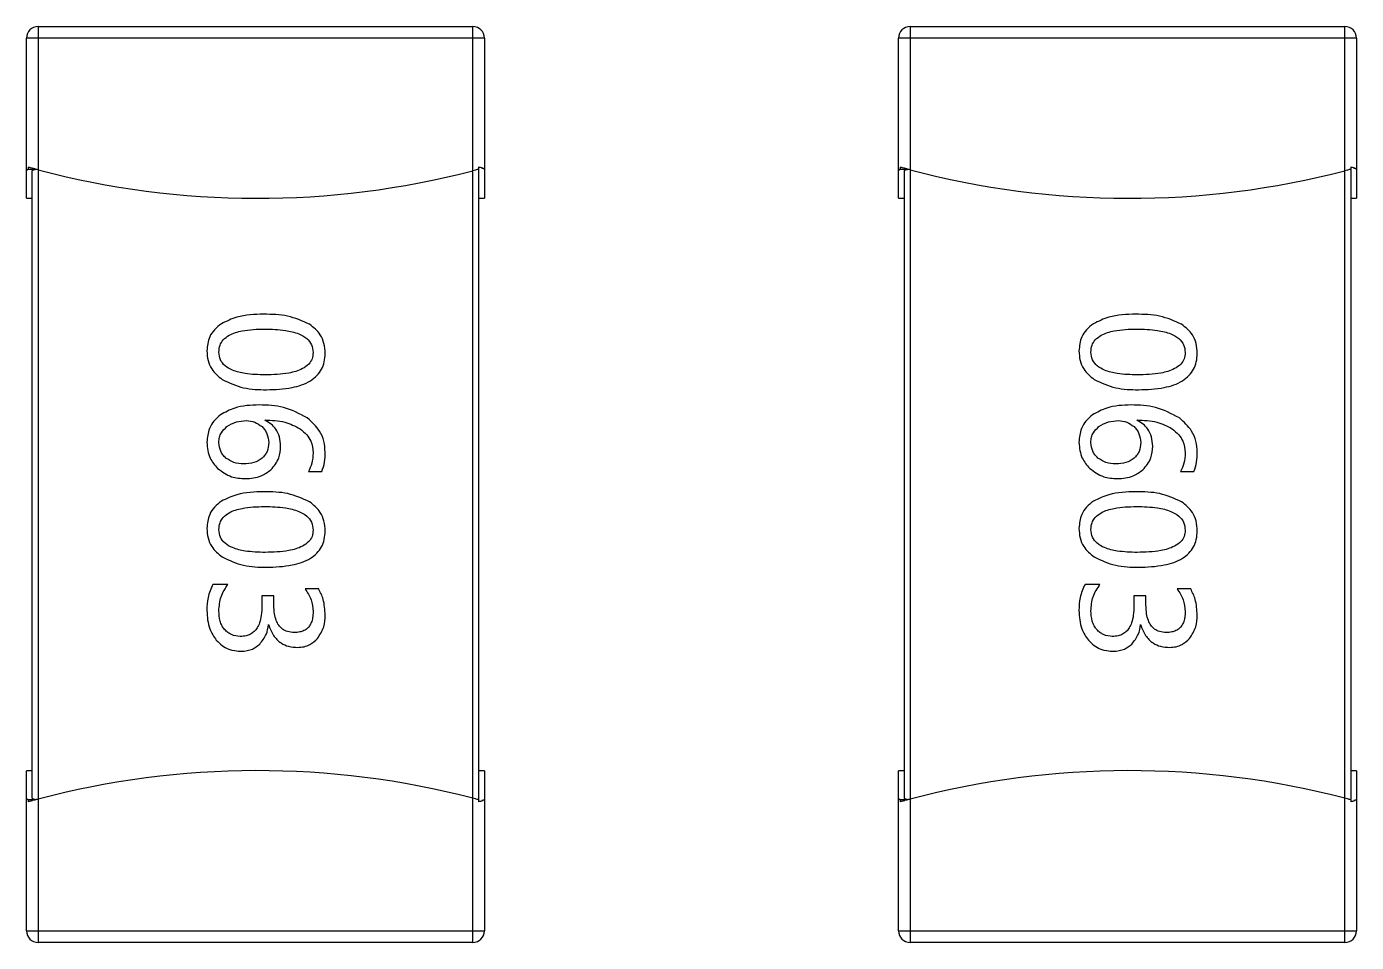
# Model space of a CAD drawing. Header units: millimetres. Extents: x 46.9 to 121.6, y 35.9 to 78.2.
# Drawn here: x 62.897 to 65.221, y 55.232 to 56.832 of the extents above; entities that cross this region are included whole.
import ezdxf

# ---------------------------------------------------------------- set-up
doc = ezdxf.new("R2010")
doc.units = ezdxf.units.MM

msp = doc.modelspace()

# ---------------------------------------------------------------- linework, layer by layer
at = {"color": 7, "linetype": 'Continuous', "lineweight": 25}
for p, q in [((62.9169, 56.8323), (63.6769, 56.8323)), ((62.9169, 56.8323), (62.9169, 55.2324)), ((63.6769, 56.5805), (63.6769, 56.8323)), ((64.4409, 56.8323), (65.2009, 56.8323)), ((64.4409, 56.8323), (64.4409, 55.2324)), ((65.2009, 56.5805), (65.2009, 56.8323)), ((63.6969, 56.8123), (62.8969, 56.8123)), ((62.8969, 56.5323), (62.8969, 56.8123)), ((63.6969, 56.8123), (63.6969, 56.5323)), ((65.2209, 56.8123), (64.4209, 56.8123)), ((64.4209, 56.5323), (64.4209, 56.8123)), ((65.2209, 56.8123), (65.2209, 56.5323)), ((62.8996, 56.5867), (62.8996, 56.5831)), ((62.8996, 56.5831), (62.9127, 56.5831)), ((62.9069, 56.5847), (62.9069, 56.5851)), ((62.9069, 55.4842), (62.9069, 56.5805)), ((63.6769, 55.2324), (63.6769, 56.5805)), ((63.6869, 56.5867), (63.6869, 56.5831)), ((63.6869, 56.582), (63.6869, 55.4827)), ((63.6926, 56.5847), (63.6942, 56.5847)), ((63.6942, 56.5847), (63.6942, 56.5851)), ((64.4236, 56.5867), (64.4236, 56.5831)), ((64.4236, 56.5831), (64.4367, 56.5831)), ((64.4309, 56.5847), (64.4309, 56.5851)), ((64.4309, 55.4842), (64.4309, 56.5805)), ((65.2009, 55.2324), (65.2009, 56.5805)), ((65.2109, 56.5867), (65.2109, 56.5831)), ((65.2109, 56.582), (65.2109, 55.4827)), ((65.2166, 56.5847), (65.2182, 56.5847)), ((65.2182, 56.5847), (65.2182, 56.5851)), ((62.8969, 56.5323), (62.9069, 56.5323)), ((63.6869, 56.5323), (63.6969, 56.5323)), ((64.4209, 56.5323), (64.4309, 56.5323)), ((65.2109, 56.5323), (65.2209, 56.5323)), ((63.3897, 56.0551), (63.4129, 56.0551)), ((64.9137, 56.0551), (64.9369, 56.0551)), ((63.2488, 55.8579), (63.2226, 55.8579)), ((63.4074, 55.8502), (63.3835, 55.8502)), ((64.7728, 55.8579), (64.7466, 55.8579)), ((64.9314, 55.8502), (64.9075, 55.8502)), ((63.3082, 55.8378), (63.3082, 55.8211)), ((63.3291, 55.8378), (63.3082, 55.8378)), ((63.3291, 55.8219), (63.3291, 55.8378)), ((64.8322, 55.8378), (64.8322, 55.8211)), ((64.8531, 55.8378), (64.8322, 55.8378)), ((64.8531, 55.8219), (64.8531, 55.8378)), ((62.9069, 55.5323), (62.8969, 55.5323)), ((62.8969, 55.2524), (62.8969, 55.5323)), ((63.6969, 55.5323), (63.6869, 55.5323)), ((63.6969, 55.5323), (63.6969, 55.2524)), ((64.4309, 55.5323), (64.4209, 55.5323)), ((64.4209, 55.2524), (64.4209, 55.5323)), ((65.2209, 55.5323), (65.2109, 55.5323)), ((65.2209, 55.5323), (65.2209, 55.2524)), ((62.8996, 55.4815), (62.8996, 55.478)), ((62.9127, 55.4815), (62.8996, 55.4815)), ((62.9069, 55.4796), (62.9069, 55.48)), ((63.6869, 55.4815), (63.6869, 55.478)), ((63.6942, 55.48), (63.6926, 55.48)), ((63.6942, 55.4796), (63.6942, 55.48)), ((64.4236, 55.4815), (64.4236, 55.478)), ((64.4367, 55.4815), (64.4236, 55.4815)), ((64.4309, 55.4796), (64.4309, 55.48)), ((65.2109, 55.4815), (65.2109, 55.478)), ((65.2182, 55.48), (65.2166, 55.48)), ((65.2182, 55.4796), (65.2182, 55.48)), ((62.8969, 55.2524), (63.6969, 55.2524)), ((64.4209, 55.2524), (65.2209, 55.2524)), ((63.6769, 55.2324), (62.9169, 55.2324)), ((65.2009, 55.2324), (64.4409, 55.2324))]:
    msp.add_line(p, q, dxfattribs=at)
for centre, radius, start, end in [((62.9169, 56.8123), 0.02, 90, 180), ((63.6769, 56.8123), 0.02, 0, 90), ((64.4409, 56.8123), 0.02, 90, 180), ((65.2009, 56.8123), 0.02, 0, 90), ((63.2998, 58.0323), 1.5, 255.2121, 284.5618), ((64.8238, 58.0323), 1.5, 255.2121, 284.5618), ((63.2998, 54.0324), 1.5, 75.4382, 104.7879), ((64.8238, 54.0324), 1.5, 75.4382, 104.7879), ((62.9169, 55.2524), 0.02, 180, 270), ((63.6769, 55.2524), 0.02, 270, 0), ((64.4409, 55.2524), 0.02, 180, 270), ((65.2009, 55.2524), 0.02, 270, 0)]:
    msp.add_arc(centre, radius, start, end, dxfattribs=at)
for points, knots in [([(62.8996, 56.5831), (62.8988, 56.5827), (62.8972, 56.5818), (62.897, 56.5809), (62.8969, 56.5805)], [0, 0, 0, 0, 0.558014, 1, 1, 1, 1]), ([(62.9059, 56.5849), (62.9045, 56.5853), (62.9021, 56.586), (62.9004, 56.5865), (62.8996, 56.5867)], [0, 0, 0, 0, 0.5631298, 1, 1, 1, 1]), ([(62.9069, 56.5851), (62.9067, 56.5851), (62.9064, 56.585), (62.9061, 56.585), (62.9059, 56.5849)], [0, 0, 0, 0, 0.559617, 1, 1, 1, 1]), ([(62.9069, 56.5847), (62.9067, 56.5847), (62.9064, 56.5848), (62.9061, 56.5849), (62.9059, 56.5849)], [0, 0, 0, 0, 0.56, 1, 1, 1, 1]), ([(62.9169, 56.582), (62.915, 56.5825), (62.9115, 56.5835), (62.9083, 56.5843), (62.9069, 56.5847)], [0, 0, 0, 0, 0.561011, 1, 1, 1, 1]), ([(62.9069, 56.5805), (62.907, 56.5808), (62.9073, 56.5814), (62.9089, 56.5821), (62.9109, 56.5827), (62.9125, 56.5829), (62.9133, 56.583)], [0, 0, 0, 0, 0.283508, 0.566177, 0.785164, 1, 1, 1, 1]), ([(63.6869, 56.5831), (63.6851, 56.5827), (63.6819, 56.5818), (63.6784, 56.5809), (63.6769, 56.5805)], [0, 0, 0, 0, 0.557902, 1, 1, 1, 1]), ([(63.6862, 56.583), (63.6864, 56.5828), (63.6868, 56.5825), (63.6869, 56.5821), (63.6869, 56.582)], [0, 0, 0, 0, 0.558902, 1, 1, 1, 1]), ([(63.6936, 56.5849), (63.6926, 56.5853), (63.6907, 56.586), (63.6881, 56.5865), (63.6869, 56.5867)], [0, 0, 0, 0, 0.56313, 1, 1, 1, 1]), ([(63.6926, 56.5847), (63.6928, 56.5847), (63.6931, 56.5848), (63.6935, 56.5849), (63.6936, 56.5849)], [0, 0, 0, 0, 0.56, 1, 1, 1, 1]), ([(63.6942, 56.5851), (63.6941, 56.5851), (63.6939, 56.585), (63.6937, 56.585), (63.6936, 56.5849)], [0, 0, 0, 0, 0.559617, 1, 1, 1, 1]), ([(63.6969, 56.582), (63.6968, 56.5825), (63.6965, 56.5835), (63.6949, 56.5843), (63.6942, 56.5847)], [0, 0, 0, 0, 0.561011, 1, 1, 1, 1]), ([(64.4236, 56.5831), (64.4228, 56.5827), (64.4212, 56.5818), (64.421, 56.5809), (64.4209, 56.5805)], [0, 0, 0, 0, 0.558014, 1, 1, 1, 1]), ([(64.4299, 56.5849), (64.4285, 56.5853), (64.4261, 56.586), (64.4244, 56.5865), (64.4236, 56.5867)], [0, 0, 0, 0, 0.5631298, 1, 1, 1, 1]), ([(64.4309, 56.5851), (64.4307, 56.5851), (64.4304, 56.585), (64.4301, 56.585), (64.4299, 56.5849)], [0, 0, 0, 0, 0.559617, 1, 1, 1, 1]), ([(64.4309, 56.5847), (64.4307, 56.5847), (64.4304, 56.5848), (64.4301, 56.5849), (64.4299, 56.5849)], [0, 0, 0, 0, 0.56, 1, 1, 1, 1]), ([(64.4409, 56.582), (64.439, 56.5825), (64.4355, 56.5835), (64.4323, 56.5843), (64.4309, 56.5847)], [0, 0, 0, 0, 0.561011, 1, 1, 1, 1]), ([(64.4309, 56.5805), (64.431, 56.5808), (64.4313, 56.5814), (64.4329, 56.5821), (64.4349, 56.5827), (64.4365, 56.5829), (64.4373, 56.583)], [0, 0, 0, 0, 0.283508, 0.566177, 0.785164, 1, 1, 1, 1]), ([(65.2109, 56.5831), (65.2091, 56.5827), (65.2059, 56.5818), (65.2024, 56.5809), (65.2009, 56.5805)], [0, 0, 0, 0, 0.557902, 1, 1, 1, 1]), ([(65.2102, 56.583), (65.2104, 56.5828), (65.2108, 56.5825), (65.2109, 56.5821), (65.2109, 56.582)], [0, 0, 0, 0, 0.558902, 1, 1, 1, 1]), ([(65.2176, 56.5849), (65.2166, 56.5853), (65.2147, 56.586), (65.2121, 56.5865), (65.2109, 56.5867)], [0, 0, 0, 0, 0.56313, 1, 1, 1, 1]), ([(65.2166, 56.5847), (65.2168, 56.5847), (65.2171, 56.5848), (65.2175, 56.5849), (65.2176, 56.5849)], [0, 0, 0, 0, 0.56, 1, 1, 1, 1]), ([(65.2182, 56.5851), (65.2181, 56.5851), (65.2179, 56.585), (65.2177, 56.585), (65.2176, 56.5849)], [0, 0, 0, 0, 0.559617, 1, 1, 1, 1]), ([(65.2209, 56.582), (65.2208, 56.5825), (65.2205, 56.5835), (65.2189, 56.5843), (65.2182, 56.5847)], [0, 0, 0, 0, 0.561011, 1, 1, 1, 1]), ([(63.2374, 56.3132), (63.2331, 56.31), (63.2248, 56.3037), (63.2142, 56.2877), (63.2129, 56.2743), (63.212, 56.2659)], [0, 0, 0, 0, 0.2882301, 0.5578196, 1, 1, 1, 1]), ([(63.3114, 56.3298), (63.2954, 56.3295), (63.2694, 56.3289), (63.2462, 56.3175), (63.2374, 56.3132)], [0, 0, 0, 0, 0.619316, 1, 1, 1, 1]), ([(63.3915, 56.3123), (63.3789, 56.3179), (63.3534, 56.3292), (63.3255, 56.3296), (63.3114, 56.3298)], [0, 0, 0, 0, 0.495858, 1, 1, 1, 1]), ([(63.4187, 56.2614), (63.4184, 56.2673), (63.4176, 56.2786), (63.4097, 56.2976), (63.3984, 56.3067), (63.3915, 56.3123)], [0, 0, 0, 0, 0.292157, 0.563194, 1, 1, 1, 1]), ([(64.7614, 56.3132), (64.7571, 56.31), (64.7488, 56.3037), (64.7382, 56.2877), (64.7369, 56.2743), (64.736, 56.2659)], [0, 0, 0, 0, 0.2882301, 0.5578196, 1, 1, 1, 1]), ([(64.8354, 56.3298), (64.8194, 56.3295), (64.7934, 56.3289), (64.7702, 56.3175), (64.7614, 56.3132)], [0, 0, 0, 0, 0.619316, 1, 1, 1, 1]), ([(64.9155, 56.3123), (64.9029, 56.3179), (64.8774, 56.3292), (64.8495, 56.3296), (64.8354, 56.3298)], [0, 0, 0, 0, 0.495858, 1, 1, 1, 1]), ([(64.9427, 56.2614), (64.9424, 56.2673), (64.9416, 56.2786), (64.9337, 56.2976), (64.9224, 56.3067), (64.9155, 56.3123)], [0, 0, 0, 0, 0.292157, 0.563194, 1, 1, 1, 1]), ([(63.2329, 56.2636), (63.2333, 56.2677), (63.2339, 56.2754), (63.2406, 56.286), (63.2537, 56.2956), (63.2785, 56.303), (63.2995, 56.3036), (63.3126, 56.304)], [0, 0, 0, 0, 0.121688, 0.232035, 0.366597, 0.604955, 1, 1, 1, 1]), ([(63.3126, 56.304), (63.3249, 56.3037), (63.3453, 56.3032), (63.3705, 56.2972), (63.3864, 56.2886), (63.3962, 56.2769), (63.3972, 56.2676), (63.3977, 56.2628)], [0, 0, 0, 0, 0.35336, 0.582711, 0.735216, 0.86626, 1, 1, 1, 1]), ([(64.7569, 56.2636), (64.7573, 56.2677), (64.7579, 56.2754), (64.7646, 56.286), (64.7777, 56.2956), (64.8025, 56.303), (64.8235, 56.3036), (64.8366, 56.304)], [0, 0, 0, 0, 0.121688, 0.232035, 0.366597, 0.604955, 1, 1, 1, 1]), ([(64.8366, 56.304), (64.8489, 56.3037), (64.8693, 56.3032), (64.8945, 56.2972), (64.9104, 56.2886), (64.9202, 56.2769), (64.9212, 56.2676), (64.9217, 56.2628)], [0, 0, 0, 0, 0.35336, 0.582711, 0.735216, 0.86626, 1, 1, 1, 1]), ([(63.212, 56.2659), (63.2124, 56.2602), (63.2131, 56.2492), (63.221, 56.2305), (63.2319, 56.2215), (63.2387, 56.2158)], [0, 0, 0, 0, 0.2883908, 0.5588198, 1, 1, 1, 1]), ([(63.3139, 56.2238), (63.3022, 56.2241), (63.2828, 56.2247), (63.2589, 56.2304), (63.2437, 56.2387), (63.2344, 56.25), (63.2334, 56.259), (63.2329, 56.2636)], [0, 0, 0, 0, 0.351816, 0.579785, 0.732323, 0.864404, 1, 1, 1, 1]), ([(64.736, 56.2659), (64.7364, 56.2602), (64.7371, 56.2492), (64.745, 56.2305), (64.7559, 56.2215), (64.7627, 56.2158)], [0, 0, 0, 0, 0.2883908, 0.5588198, 1, 1, 1, 1]), ([(64.8379, 56.2238), (64.8262, 56.2241), (64.8068, 56.2247), (64.7829, 56.2304), (64.7677, 56.2387), (64.7584, 56.25), (64.7574, 56.259), (64.7569, 56.2636)], [0, 0, 0, 0, 0.351816, 0.579785, 0.732323, 0.864404, 1, 1, 1, 1]), ([(63.3977, 56.2628), (63.3973, 56.2591), (63.3967, 56.2517), (63.3898, 56.2415), (63.3761, 56.2321), (63.3499, 56.2248), (63.3278, 56.2242), (63.3139, 56.2238)], [0, 0, 0, 0, 0.1099366, 0.2142178, 0.3482632, 0.5925867, 1, 1, 1, 1]), ([(63.3162, 56.1979), (63.3312, 56.1984), (63.3577, 56.1993), (63.388, 56.2092), (63.4046, 56.222), (63.4129, 56.2334), (63.4179, 56.2468), (63.4185, 56.2564), (63.4187, 56.2614)], [0, 0, 0, 0, 0.331386, 0.583053, 0.688634, 0.788355, 0.889745, 1, 1, 1, 1]), ([(64.9217, 56.2628), (64.9213, 56.2591), (64.9207, 56.2517), (64.9138, 56.2415), (64.9001, 56.2321), (64.8739, 56.2248), (64.8518, 56.2242), (64.8379, 56.2238)], [0, 0, 0, 0, 0.1099366, 0.2142178, 0.3482632, 0.5925867, 1, 1, 1, 1]), ([(64.8402, 56.1979), (64.8552, 56.1984), (64.8817, 56.1993), (64.9121, 56.2092), (64.9286, 56.222), (64.9369, 56.2334), (64.9419, 56.2468), (64.9425, 56.2564), (64.9427, 56.2614)], [0, 0, 0, 0, 0.331386, 0.583053, 0.688634, 0.788355, 0.889745, 1, 1, 1, 1]), ([(63.2387, 56.2158), (63.251, 56.2101), (63.2756, 56.1986), (63.3027, 56.1981), (63.3162, 56.1979)], [0, 0, 0, 0, 0.4999783, 1, 1, 1, 1]), ([(64.7627, 56.2158), (64.775, 56.2101), (64.7996, 56.1986), (64.8267, 56.1981), (64.8402, 56.1979)], [0, 0, 0, 0, 0.4999783, 1, 1, 1, 1]), ([(63.3034, 56.1713), (63.2888, 56.1708), (63.2647, 56.1701), (63.2439, 56.1585), (63.2358, 56.154)], [0, 0, 0, 0, 0.61021, 1, 1, 1, 1]), ([(63.3875, 56.1486), (63.3739, 56.1559), (63.3476, 56.17), (63.3178, 56.1709), (63.3034, 56.1713)], [0, 0, 0, 0, 0.517188, 1, 1, 1, 1]), ([(64.8274, 56.1713), (64.8128, 56.1708), (64.7887, 56.1701), (64.7679, 56.1585), (64.7598, 56.154)], [0, 0, 0, 0, 0.61021, 1, 1, 1, 1]), ([(64.9115, 56.1486), (64.8979, 56.1559), (64.8716, 56.17), (64.8418, 56.1709), (64.8274, 56.1713)], [0, 0, 0, 0, 0.517188, 1, 1, 1, 1]), ([(63.2358, 56.154), (63.2317, 56.1506), (63.2239, 56.144), (63.214, 56.1278), (63.2128, 56.1144), (63.212, 56.1061)], [0, 0, 0, 0, 0.28371, 0.553416, 1, 1, 1, 1]), ([(63.4187, 56.0885), (63.4183, 56.0951), (63.4174, 56.1081), (63.4081, 56.1302), (63.3954, 56.1415), (63.3875, 56.1486)], [0, 0, 0, 0, 0.283019, 0.553043, 1, 1, 1, 1]), ([(64.7598, 56.154), (64.7557, 56.1506), (64.7479, 56.144), (64.738, 56.1278), (64.7368, 56.1144), (64.736, 56.1061)], [0, 0, 0, 0, 0.28371, 0.553416, 1, 1, 1, 1]), ([(64.9427, 56.0885), (64.9423, 56.0951), (64.9414, 56.1081), (64.9321, 56.1302), (64.9194, 56.1415), (64.9115, 56.1486)], [0, 0, 0, 0, 0.283019, 0.553043, 1, 1, 1, 1]), ([(63.2329, 56.1054), (63.2331, 56.1086), (63.2335, 56.1147), (63.2377, 56.125), (63.2434, 56.1302), (63.247, 56.1335)], [0, 0, 0, 0, 0.295822, 0.557156, 1, 1, 1, 1]), ([(63.247, 56.1335), (63.2524, 56.1367), (63.2629, 56.1429), (63.275, 56.1436), (63.2808, 56.1439)], [0, 0, 0, 0, 0.5207683, 1, 1, 1, 1]), ([(63.2808, 56.1439), (63.2859, 56.1434), (63.296, 56.1423), (63.3043, 56.1363), (63.3084, 56.1334)], [0, 0, 0, 0, 0.5019662, 1, 1, 1, 1]), ([(63.3084, 56.1334), (63.3101, 56.1315), (63.3135, 56.1278), (63.3184, 56.1187), (63.3193, 56.111), (63.32, 56.1057)], [0, 0, 0, 0, 0.245972, 0.488321, 1, 1, 1, 1]), ([(63.3134, 56.1448), (63.3252, 56.1446), (63.347, 56.1443), (63.3663, 56.1341), (63.3751, 56.1295)], [0, 0, 0, 0, 0.542588, 1, 1, 1, 1]), ([(63.3409, 56.0995), (63.3405, 56.1049), (63.3398, 56.1154), (63.3334, 56.1286), (63.3243, 56.1385), (63.3171, 56.1426), (63.3134, 56.1448)], [0, 0, 0, 0, 0.290752, 0.557527, 0.769999, 1, 1, 1, 1]), ([(63.3751, 56.1295), (63.3791, 56.1263), (63.3865, 56.1204), (63.3957, 56.1062), (63.3969, 56.0948), (63.3977, 56.0877)], [0, 0, 0, 0, 0.311103, 0.573673, 1, 1, 1, 1]), ([(64.7569, 56.1054), (64.7571, 56.1086), (64.7575, 56.1147), (64.7617, 56.125), (64.7674, 56.1302), (64.771, 56.1335)], [0, 0, 0, 0, 0.295822, 0.557156, 1, 1, 1, 1]), ([(64.771, 56.1335), (64.7764, 56.1367), (64.7869, 56.1429), (64.799, 56.1436), (64.8048, 56.1439)], [0, 0, 0, 0, 0.5207683, 1, 1, 1, 1]), ([(64.8048, 56.1439), (64.8099, 56.1434), (64.82, 56.1423), (64.8283, 56.1363), (64.8324, 56.1334)], [0, 0, 0, 0, 0.5019662, 1, 1, 1, 1]), ([(64.8324, 56.1334), (64.8341, 56.1315), (64.8375, 56.1278), (64.8424, 56.1187), (64.8433, 56.111), (64.844, 56.1057)], [0, 0, 0, 0, 0.245972, 0.488321, 1, 1, 1, 1]), ([(64.8374, 56.1448), (64.8492, 56.1446), (64.8711, 56.1443), (64.8903, 56.1341), (64.8991, 56.1295)], [0, 0, 0, 0, 0.542588, 1, 1, 1, 1]), ([(64.8649, 56.0995), (64.8645, 56.1049), (64.8638, 56.1154), (64.8574, 56.1286), (64.8483, 56.1385), (64.8411, 56.1426), (64.8374, 56.1448)], [0, 0, 0, 0, 0.290752, 0.557527, 0.769999, 1, 1, 1, 1]), ([(64.8991, 56.1295), (64.9031, 56.1263), (64.9105, 56.1204), (64.9197, 56.1062), (64.9209, 56.0948), (64.9217, 56.0877)], [0, 0, 0, 0, 0.311103, 0.573673, 1, 1, 1, 1]), ([(63.212, 56.1061), (63.2129, 56.0963), (63.2145, 56.079), (63.2259, 56.0661), (63.2308, 56.0605)], [0, 0, 0, 0, 0.566262, 1, 1, 1, 1]), ([(63.2451, 56.0786), (63.2433, 56.0804), (63.2398, 56.084), (63.2346, 56.0928), (63.2336, 56.1003), (63.2329, 56.1054)], [0, 0, 0, 0, 0.252847, 0.49709, 1, 1, 1, 1]), ([(63.32, 56.1057), (63.3195, 56.1004), (63.3188, 56.0926), (63.3137, 56.0835), (63.3102, 56.0799), (63.3084, 56.0781)], [0, 0, 0, 0, 0.513507, 0.754491, 1, 1, 1, 1]), ([(64.736, 56.1061), (64.7369, 56.0963), (64.7386, 56.079), (64.7499, 56.0661), (64.7548, 56.0605)], [0, 0, 0, 0, 0.566262, 1, 1, 1, 1]), ([(64.7691, 56.0786), (64.7673, 56.0804), (64.7638, 56.084), (64.7586, 56.0928), (64.7576, 56.1003), (64.7569, 56.1054)], [0, 0, 0, 0, 0.252847, 0.49709, 1, 1, 1, 1]), ([(64.844, 56.1057), (64.8435, 56.1004), (64.8428, 56.0926), (64.8377, 56.0835), (64.8342, 56.0799), (64.8324, 56.0781)], [0, 0, 0, 0, 0.513507, 0.754491, 1, 1, 1, 1]), ([(63.2763, 56.0682), (63.2705, 56.0686), (63.2591, 56.0693), (63.2497, 56.0756), (63.2451, 56.0786)], [0, 0, 0, 0, 0.515713, 1, 1, 1, 1]), ([(63.3084, 56.0781), (63.3038, 56.0752), (63.294, 56.0691), (63.2824, 56.0686), (63.2763, 56.0682)], [0, 0, 0, 0, 0.470719, 1, 1, 1, 1]), ([(63.3239, 56.0581), (63.3294, 56.0646), (63.3394, 56.0767), (63.3404, 56.0923), (63.3409, 56.0995)], [0, 0, 0, 0, 0.539829, 1, 1, 1, 1]), ([(63.3977, 56.0877), (63.3973, 56.0816), (63.3965, 56.0702), (63.3918, 56.0598), (63.3897, 56.0551)], [0, 0, 0, 0, 0.544112, 1, 1, 1, 1]), ([(63.4129, 56.0551), (63.4148, 56.0605), (63.4185, 56.0714), (63.4186, 56.0828), (63.4187, 56.0885)], [0, 0, 0, 0, 0.502037, 1, 1, 1, 1]), ([(64.8003, 56.0682), (64.7945, 56.0686), (64.7831, 56.0693), (64.7737, 56.0756), (64.7691, 56.0786)], [0, 0, 0, 0, 0.515713, 1, 1, 1, 1]), ([(64.8324, 56.0781), (64.8278, 56.0752), (64.818, 56.0691), (64.8064, 56.0686), (64.8003, 56.0682)], [0, 0, 0, 0, 0.470719, 1, 1, 1, 1]), ([(64.8479, 56.0581), (64.8534, 56.0646), (64.8634, 56.0767), (64.8644, 56.0923), (64.8649, 56.0995)], [0, 0, 0, 0, 0.539829, 1, 1, 1, 1]), ([(64.9217, 56.0877), (64.9213, 56.0816), (64.9205, 56.0702), (64.9158, 56.0598), (64.9137, 56.0551)], [0, 0, 0, 0, 0.544112, 1, 1, 1, 1]), ([(64.9369, 56.0551), (64.9388, 56.0605), (64.9425, 56.0714), (64.9427, 56.0828), (64.9427, 56.0885)], [0, 0, 0, 0, 0.502037, 1, 1, 1, 1]), ([(63.2308, 56.0605), (63.2386, 56.0547), (63.2531, 56.0441), (63.2709, 56.043), (63.279, 56.0426)], [0, 0, 0, 0, 0.540462, 1, 1, 1, 1]), ([(63.279, 56.0426), (63.2887, 56.0432), (63.3052, 56.0443), (63.3184, 56.054), (63.3239, 56.0581)], [0, 0, 0, 0, 0.583943, 1, 1, 1, 1]), ([(64.7548, 56.0605), (64.7626, 56.0547), (64.7771, 56.0441), (64.7949, 56.043), (64.803, 56.0426)], [0, 0, 0, 0, 0.540462, 1, 1, 1, 1]), ([(64.803, 56.0426), (64.8127, 56.0432), (64.8292, 56.0443), (64.8424, 56.054), (64.8479, 56.0581)], [0, 0, 0, 0, 0.583943, 1, 1, 1, 1]), ([(63.3114, 56.0197), (63.2954, 56.0193), (63.2694, 56.0188), (63.2462, 56.0074), (63.2374, 56.0031)], [0, 0, 0, 0, 0.619316, 1, 1, 1, 1]), ([(63.3915, 56.0022), (63.3789, 56.0078), (63.3534, 56.0191), (63.3255, 56.0195), (63.3114, 56.0197)], [0, 0, 0, 0, 0.495858, 1, 1, 1, 1]), ([(64.8354, 56.0197), (64.8194, 56.0193), (64.7934, 56.0188), (64.7702, 56.0074), (64.7614, 56.0031)], [0, 0, 0, 0, 0.619316, 1, 1, 1, 1]), ([(64.9155, 56.0022), (64.9029, 56.0078), (64.8774, 56.0191), (64.8495, 56.0195), (64.8354, 56.0197)], [0, 0, 0, 0, 0.495858, 1, 1, 1, 1]), ([(63.2374, 56.0031), (63.2331, 55.9998), (63.2248, 55.9936), (63.2142, 55.9775), (63.2129, 55.9641), (63.212, 55.9558)], [0, 0, 0, 0, 0.28823, 0.55782, 1, 1, 1, 1]), ([(63.2329, 55.9535), (63.2333, 55.9575), (63.2339, 55.9653), (63.2406, 55.9759), (63.2537, 55.9855), (63.2785, 55.9929), (63.2995, 55.9935), (63.3126, 55.9939)], [0, 0, 0, 0, 0.121688, 0.232035, 0.366597, 0.604955, 1, 1, 1, 1]), ([(63.3126, 55.9939), (63.3249, 55.9936), (63.3453, 55.993), (63.3705, 55.9871), (63.3864, 55.9785), (63.3962, 55.9668), (63.3972, 55.9574), (63.3977, 55.9527)], [0, 0, 0, 0, 0.35336, 0.582711, 0.735216, 0.86626, 1, 1, 1, 1]), ([(63.4187, 55.9513), (63.4184, 55.9571), (63.4176, 55.9684), (63.4097, 55.9875), (63.3984, 55.9966), (63.3915, 56.0022)], [0, 0, 0, 0, 0.292157, 0.563194, 1, 1, 1, 1]), ([(64.7614, 56.0031), (64.7571, 55.9998), (64.7488, 55.9936), (64.7382, 55.9775), (64.7369, 55.9641), (64.736, 55.9558)], [0, 0, 0, 0, 0.28823, 0.55782, 1, 1, 1, 1]), ([(64.7569, 55.9535), (64.7573, 55.9575), (64.7579, 55.9653), (64.7646, 55.9759), (64.7777, 55.9855), (64.8025, 55.9929), (64.8235, 55.9935), (64.8366, 55.9939)], [0, 0, 0, 0, 0.121688, 0.232035, 0.366597, 0.604955, 1, 1, 1, 1]), ([(64.8366, 55.9939), (64.8489, 55.9936), (64.8693, 55.993), (64.8945, 55.9871), (64.9104, 55.9785), (64.9202, 55.9668), (64.9212, 55.9574), (64.9217, 55.9527)], [0, 0, 0, 0, 0.35336, 0.582711, 0.735216, 0.86626, 1, 1, 1, 1]), ([(64.9427, 55.9513), (64.9424, 55.9571), (64.9416, 55.9684), (64.9337, 55.9875), (64.9224, 55.9966), (64.9155, 56.0022)], [0, 0, 0, 0, 0.292157, 0.563194, 1, 1, 1, 1]), ([(63.212, 55.9558), (63.2124, 55.9501), (63.2131, 55.9391), (63.221, 55.9204), (63.2319, 55.9113), (63.2387, 55.9057)], [0, 0, 0, 0, 0.288391, 0.55882, 1, 1, 1, 1]), ([(63.3139, 55.9137), (63.3022, 55.914), (63.2828, 55.9145), (63.2589, 55.9203), (63.2437, 55.9285), (63.2344, 55.9398), (63.2334, 55.9489), (63.2329, 55.9535)], [0, 0, 0, 0, 0.351816, 0.579785, 0.732323, 0.864404, 1, 1, 1, 1]), ([(63.3977, 55.9527), (63.3973, 55.9489), (63.3967, 55.9416), (63.3898, 55.9314), (63.3761, 55.9219), (63.3499, 55.9147), (63.3278, 55.9141), (63.3139, 55.9137)], [0, 0, 0, 0, 0.109937, 0.214218, 0.348263, 0.592587, 1, 1, 1, 1]), ([(63.3162, 55.8877), (63.3312, 55.8883), (63.3577, 55.8892), (63.388, 55.8991), (63.4046, 55.9119), (63.4129, 55.9232), (63.4179, 55.9366), (63.4185, 55.9463), (63.4187, 55.9513)], [0, 0, 0, 0, 0.331386, 0.583053, 0.688634, 0.788355, 0.889745, 1, 1, 1, 1]), ([(64.736, 55.9558), (64.7364, 55.9501), (64.7371, 55.9391), (64.745, 55.9204), (64.7559, 55.9113), (64.7627, 55.9057)], [0, 0, 0, 0, 0.288391, 0.55882, 1, 1, 1, 1]), ([(64.8379, 55.9137), (64.8262, 55.914), (64.8068, 55.9145), (64.7829, 55.9203), (64.7677, 55.9285), (64.7584, 55.9398), (64.7574, 55.9489), (64.7569, 55.9535)], [0, 0, 0, 0, 0.351816, 0.579785, 0.732323, 0.864404, 1, 1, 1, 1]), ([(64.9217, 55.9527), (64.9213, 55.9489), (64.9207, 55.9416), (64.9138, 55.9314), (64.9001, 55.9219), (64.8739, 55.9147), (64.8518, 55.9141), (64.8379, 55.9137)], [0, 0, 0, 0, 0.109937, 0.214218, 0.348263, 0.592587, 1, 1, 1, 1]), ([(64.8402, 55.8877), (64.8552, 55.8883), (64.8817, 55.8892), (64.9121, 55.8991), (64.9286, 55.9119), (64.9369, 55.9232), (64.9419, 55.9366), (64.9425, 55.9463), (64.9427, 55.9513)], [0, 0, 0, 0, 0.331386, 0.583053, 0.688634, 0.788355, 0.889745, 1, 1, 1, 1]), ([(63.2387, 55.9057), (63.251, 55.9), (63.2756, 55.8885), (63.3027, 55.888), (63.3162, 55.8877)], [0, 0, 0, 0, 0.499978, 1, 1, 1, 1]), ([(64.7627, 55.9057), (64.775, 55.9), (64.7996, 55.8885), (64.8267, 55.888), (64.8402, 55.8877)], [0, 0, 0, 0, 0.499978, 1, 1, 1, 1]), ([(63.2226, 55.8579), (63.2192, 55.8504), (63.2126, 55.8358), (63.2122, 55.8198), (63.212, 55.8121)], [0, 0, 0, 0, 0.515881, 1, 1, 1, 1]), ([(63.2329, 55.8116), (63.2336, 55.82), (63.2349, 55.8368), (63.2442, 55.8509), (63.2488, 55.8579)], [0, 0, 0, 0, 0.499309, 1, 1, 1, 1]), ([(63.3835, 55.8502), (63.3876, 55.844), (63.3957, 55.8319), (63.397, 55.8175), (63.3977, 55.8105)], [0, 0, 0, 0, 0.515251, 1, 1, 1, 1]), ([(63.4187, 55.8043), (63.4182, 55.8136), (63.4173, 55.8297), (63.4103, 55.8441), (63.4074, 55.8502)], [0, 0, 0, 0, 0.578828, 1, 1, 1, 1]), ([(64.7466, 55.8579), (64.7432, 55.8504), (64.7366, 55.8358), (64.7362, 55.8198), (64.736, 55.8121)], [0, 0, 0, 0, 0.515881, 1, 1, 1, 1]), ([(64.7569, 55.8116), (64.7576, 55.82), (64.7589, 55.8368), (64.7682, 55.8509), (64.7728, 55.8579)], [0, 0, 0, 0, 0.499309, 1, 1, 1, 1]), ([(64.9075, 55.8502), (64.9116, 55.844), (64.9197, 55.8319), (64.921, 55.8175), (64.9217, 55.8105)], [0, 0, 0, 0, 0.515251, 1, 1, 1, 1]), ([(64.9427, 55.8043), (64.9422, 55.8136), (64.9413, 55.8297), (64.9343, 55.8441), (64.9314, 55.8502)], [0, 0, 0, 0, 0.578828, 1, 1, 1, 1]), ([(63.212, 55.8121), (63.2126, 55.801), (63.2137, 55.7822), (63.2242, 55.7667), (63.2285, 55.7604)], [0, 0, 0, 0, 0.5892702, 1, 1, 1, 1]), ([(63.243, 55.7789), (63.2414, 55.781), (63.2381, 55.7856), (63.2338, 55.7966), (63.2333, 55.8056), (63.2329, 55.8116)], [0, 0, 0, 0, 0.228631, 0.484644, 1, 1, 1, 1]), ([(63.3082, 55.8211), (63.308, 55.8153), (63.3077, 55.8051), (63.3047, 55.7918), (63.3003, 55.7822), (63.2949, 55.7753), (63.2882, 55.7705), (63.2799, 55.7673), (63.2737, 55.767), (63.2702, 55.7668)], [0, 0, 0, 0, 0.231348, 0.40628, 0.539648, 0.6487, 0.752933, 0.864661, 1, 1, 1, 1]), ([(63.3648, 55.7737), (63.3607, 55.774), (63.3534, 55.7745), (63.3438, 55.7792), (63.3372, 55.7862), (63.3326, 55.7954), (63.3296, 55.8074), (63.3293, 55.8166), (63.3291, 55.8219)], [0, 0, 0, 0, 0.177791, 0.319078, 0.460254, 0.594127, 0.768288, 1, 1, 1, 1]), ([(63.3977, 55.8105), (63.3975, 55.8068), (63.3973, 55.8003), (63.395, 55.7916), (63.3916, 55.7852), (63.3872, 55.7803), (63.3814, 55.7766), (63.3738, 55.7742), (63.368, 55.7739), (63.3648, 55.7737)], [0, 0, 0, 0, 0.1962011, 0.3483967, 0.4704718, 0.5790641, 0.6944045, 0.8291494, 1, 1, 1, 1]), ([(63.4053, 55.7633), (63.4096, 55.7699), (63.4177, 55.7824), (63.4184, 55.7973), (63.4187, 55.8043)], [0, 0, 0, 0, 0.528186, 1, 1, 1, 1]), ([(64.736, 55.8121), (64.7366, 55.801), (64.7377, 55.7822), (64.7482, 55.7667), (64.7525, 55.7604)], [0, 0, 0, 0, 0.5892702, 1, 1, 1, 1]), ([(64.767, 55.7789), (64.7654, 55.781), (64.7621, 55.7856), (64.7578, 55.7966), (64.7573, 55.8056), (64.7569, 55.8116)], [0, 0, 0, 0, 0.228631, 0.484644, 1, 1, 1, 1]), ([(64.8322, 55.8211), (64.832, 55.8153), (64.8317, 55.8051), (64.8287, 55.7918), (64.8244, 55.7822), (64.8189, 55.7753), (64.8122, 55.7705), (64.8039, 55.7673), (64.7977, 55.767), (64.7943, 55.7668)], [0, 0, 0, 0, 0.231348, 0.40628, 0.539648, 0.6487, 0.752933, 0.864661, 1, 1, 1, 1]), ([(64.8888, 55.7737), (64.8847, 55.774), (64.8774, 55.7745), (64.8678, 55.7792), (64.8612, 55.7862), (64.8566, 55.7954), (64.8536, 55.8074), (64.8533, 55.8166), (64.8531, 55.8219)], [0, 0, 0, 0, 0.177791, 0.319078, 0.460254, 0.594127, 0.768288, 1, 1, 1, 1]), ([(64.9217, 55.8105), (64.9215, 55.8068), (64.9213, 55.8003), (64.919, 55.7916), (64.9156, 55.7852), (64.9112, 55.7803), (64.9054, 55.7766), (64.8978, 55.7742), (64.892, 55.7739), (64.8888, 55.7737)], [0, 0, 0, 0, 0.1962011, 0.3483967, 0.4704718, 0.5790641, 0.6944045, 0.8291494, 1, 1, 1, 1]), ([(64.9293, 55.7633), (64.9336, 55.7699), (64.9417, 55.7824), (64.9424, 55.7973), (64.9427, 55.8043)], [0, 0, 0, 0, 0.528186, 1, 1, 1, 1]), ([(63.2702, 55.7668), (63.265, 55.7674), (63.2573, 55.7684), (63.2484, 55.7736), (63.2448, 55.7771), (63.243, 55.7789)], [0, 0, 0, 0, 0.509394, 0.751839, 1, 1, 1, 1]), ([(63.3043, 55.7536), (63.3087, 55.759), (63.3168, 55.7691), (63.3188, 55.7818), (63.3197, 55.7878)], [0, 0, 0, 0, 0.533051, 1, 1, 1, 1]), ([(63.3197, 55.7878), (63.3222, 55.7811), (63.3268, 55.7686), (63.3399, 55.7554), (63.3551, 55.7487), (63.3653, 55.7481), (63.3707, 55.7478)], [0, 0, 0, 0, 0.301879, 0.564483, 0.770914, 1, 1, 1, 1]), ([(64.7943, 55.7668), (64.789, 55.7674), (64.7813, 55.7684), (64.7724, 55.7736), (64.7688, 55.7771), (64.767, 55.7789)], [0, 0, 0, 0, 0.509394, 0.751839, 1, 1, 1, 1]), ([(64.8283, 55.7536), (64.8327, 55.759), (64.8408, 55.7691), (64.8428, 55.7818), (64.8437, 55.7878)], [0, 0, 0, 0, 0.533051, 1, 1, 1, 1]), ([(64.8437, 55.7878), (64.8462, 55.7811), (64.8508, 55.7686), (64.8639, 55.7554), (64.8791, 55.7487), (64.8893, 55.7481), (64.8947, 55.7478)], [0, 0, 0, 0, 0.301879, 0.564483, 0.770914, 1, 1, 1, 1]), ([(63.2285, 55.7604), (63.2317, 55.7571), (63.238, 55.7506), (63.2527, 55.7426), (63.2646, 55.7416), (63.2721, 55.7409)], [0, 0, 0, 0, 0.2793065, 0.5501975, 1, 1, 1, 1]), ([(63.2721, 55.7409), (63.2789, 55.7416), (63.291, 55.7427), (63.3003, 55.7503), (63.3043, 55.7536)], [0, 0, 0, 0, 0.56689, 1, 1, 1, 1]), ([(63.3707, 55.7478), (63.3745, 55.748), (63.3818, 55.7484), (63.3944, 55.7529), (63.4011, 55.7593), (63.4053, 55.7633)], [0, 0, 0, 0, 0.290961, 0.564442, 1, 1, 1, 1]), ([(64.7525, 55.7604), (64.7557, 55.7571), (64.762, 55.7506), (64.7767, 55.7426), (64.7886, 55.7416), (64.7961, 55.7409)], [0, 0, 0, 0, 0.2793065, 0.5501975, 1, 1, 1, 1]), ([(64.7961, 55.7409), (64.8029, 55.7416), (64.815, 55.7427), (64.8243, 55.7503), (64.8283, 55.7536)], [0, 0, 0, 0, 0.56689, 1, 1, 1, 1]), ([(64.8947, 55.7478), (64.8985, 55.748), (64.9058, 55.7484), (64.9184, 55.7529), (64.9251, 55.7593), (64.9293, 55.7633)], [0, 0, 0, 0, 0.290961, 0.564442, 1, 1, 1, 1]), ([(62.8996, 55.4815), (62.8987, 55.482), (62.8972, 55.4829), (62.897, 55.4838), (62.8969, 55.4842)], [0, 0, 0, 0, 0.559746, 1, 1, 1, 1]), ([(62.9059, 55.4797), (62.9045, 55.4793), (62.9021, 55.4787), (62.9004, 55.4782), (62.8996, 55.478)], [0, 0, 0, 0, 0.564669, 1, 1, 1, 1]), ([(62.9059, 55.4797), (62.9061, 55.4798), (62.9065, 55.4799), (62.9068, 55.48), (62.9069, 55.48)], [0, 0, 0, 0, 0.56, 1, 1, 1, 1]), ([(62.9069, 55.4796), (62.9067, 55.4796), (62.9064, 55.4796), (62.9061, 55.4797), (62.9059, 55.4797)], [0, 0, 0, 0, 0.559997, 1, 1, 1, 1]), ([(62.9133, 55.4817), (62.9123, 55.4818), (62.9103, 55.4821), (62.9083, 55.4828), (62.9071, 55.4835), (62.907, 55.4839), (62.9069, 55.4842)], [0, 0, 0, 0, 0.274829, 0.552481, 0.774418, 1, 1, 1, 1]), ([(62.9169, 55.4827), (62.915, 55.4821), (62.9115, 55.4812), (62.9083, 55.4804), (62.9069, 55.48)], [0, 0, 0, 0, 0.559724, 1, 1, 1, 1]), ([(63.6869, 55.4815), (63.6851, 55.482), (63.6819, 55.4829), (63.6784, 55.4838), (63.6769, 55.4842)], [0, 0, 0, 0, 0.559746, 1, 1, 1, 1]), ([(63.6869, 55.4827), (63.6869, 55.4825), (63.6868, 55.4822), (63.6864, 55.4818), (63.6862, 55.4817)], [0, 0, 0, 0, 0.56075, 1, 1, 1, 1]), ([(63.6936, 55.4797), (63.6926, 55.4793), (63.6907, 55.4787), (63.688, 55.4782), (63.6869, 55.478)], [0, 0, 0, 0, 0.56466, 1, 1, 1, 1]), ([(63.6936, 55.4797), (63.6934, 55.4798), (63.6931, 55.4799), (63.6928, 55.48), (63.6926, 55.48)], [0, 0, 0, 0, 0.56, 1, 1, 1, 1]), ([(63.6942, 55.4796), (63.6941, 55.4796), (63.6939, 55.4796), (63.6937, 55.4797), (63.6936, 55.4797)], [0, 0, 0, 0, 0.559997, 1, 1, 1, 1]), ([(63.6969, 55.4827), (63.6968, 55.4821), (63.6965, 55.4812), (63.6949, 55.4804), (63.6942, 55.48)], [0, 0, 0, 0, 0.559724, 1, 1, 1, 1]), ([(64.4236, 55.4815), (64.4228, 55.482), (64.4212, 55.4829), (64.421, 55.4838), (64.4209, 55.4842)], [0, 0, 0, 0, 0.559746, 1, 1, 1, 1]), ([(64.4299, 55.4797), (64.4285, 55.4793), (64.4261, 55.4787), (64.4244, 55.4782), (64.4236, 55.478)], [0, 0, 0, 0, 0.564669, 1, 1, 1, 1]), ([(64.4299, 55.4797), (64.4301, 55.4798), (64.4305, 55.4799), (64.4308, 55.48), (64.4309, 55.48)], [0, 0, 0, 0, 0.56, 1, 1, 1, 1]), ([(64.4309, 55.4796), (64.4307, 55.4796), (64.4304, 55.4796), (64.4301, 55.4797), (64.4299, 55.4797)], [0, 0, 0, 0, 0.559997, 1, 1, 1, 1]), ([(64.4373, 55.4817), (64.4363, 55.4818), (64.4343, 55.4821), (64.4323, 55.4828), (64.4311, 55.4835), (64.431, 55.4839), (64.4309, 55.4842)], [0, 0, 0, 0, 0.274829, 0.552481, 0.774418, 1, 1, 1, 1]), ([(64.4409, 55.4827), (64.439, 55.4821), (64.4355, 55.4812), (64.4323, 55.4804), (64.4309, 55.48)], [0, 0, 0, 0, 0.559724, 1, 1, 1, 1]), ([(65.2109, 55.4815), (65.2091, 55.482), (65.2059, 55.4829), (65.2024, 55.4838), (65.2009, 55.4842)], [0, 0, 0, 0, 0.559746, 1, 1, 1, 1]), ([(65.2109, 55.4827), (65.2109, 55.4825), (65.2108, 55.4822), (65.2104, 55.4818), (65.2102, 55.4817)], [0, 0, 0, 0, 0.56075, 1, 1, 1, 1]), ([(65.2176, 55.4797), (65.2166, 55.4793), (65.2147, 55.4787), (65.212, 55.4782), (65.2109, 55.478)], [0, 0, 0, 0, 0.56466, 1, 1, 1, 1]), ([(65.2176, 55.4797), (65.2174, 55.4798), (65.2171, 55.4799), (65.2168, 55.48), (65.2166, 55.48)], [0, 0, 0, 0, 0.56, 1, 1, 1, 1]), ([(65.2182, 55.4796), (65.2181, 55.4796), (65.2179, 55.4796), (65.2177, 55.4797), (65.2176, 55.4797)], [0, 0, 0, 0, 0.559997, 1, 1, 1, 1]), ([(65.2209, 55.4827), (65.2208, 55.4821), (65.2205, 55.4812), (65.2189, 55.4804), (65.2182, 55.48)], [0, 0, 0, 0, 0.559724, 1, 1, 1, 1])]:
    msp.add_open_spline(points, degree=3, knots=knots, dxfattribs=at)

doc.saveas('drawing.dxf')
